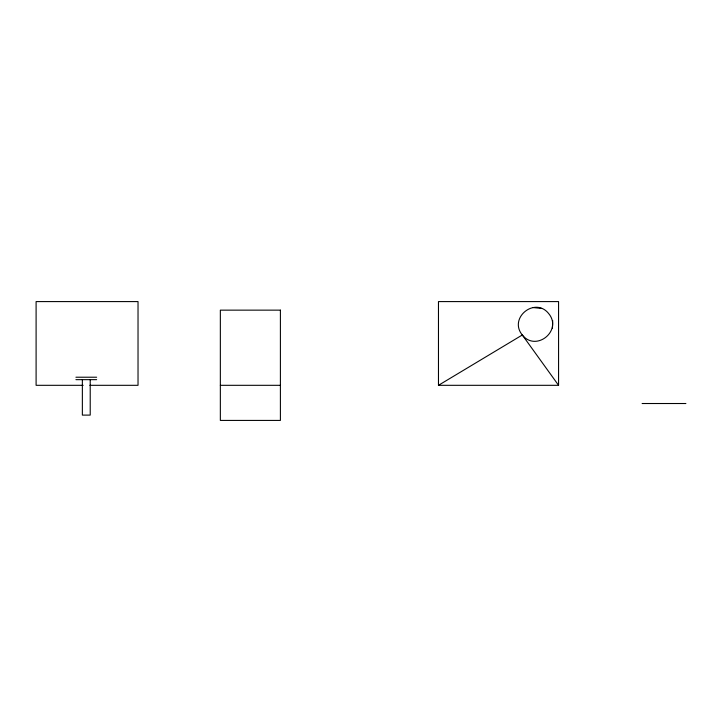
<?xml version="1.0" encoding="UTF-8"?>
<svg xmlns="http://www.w3.org/2000/svg" width="722" height="722" viewBox="0 0 722 722"><rect width="100%" height="100%" fill="white"/><g stroke="black" fill="none" stroke-linecap="round" stroke-linejoin="round"><path stroke-width="1.08" d="M552.673 320.514L552.447 328.311M438.471 385.313L522.304 334.99C536.013 352.264 562.754 330.613 548.702 313.61C535.002 296.327 508.243 317.996 522.304 334.99L558.566 385.313L438.471 385.313L438.471 301.588L558.566 301.588L558.566 385.313M75.918 377.218L96.64 377.218M75.918 379.655L96.64 379.655M83.147 385.313L36.1 385.313L36.1 301.588L138.028 301.588L138.028 385.313L89.862 385.313M220.345 385.313L280.398 385.313M642.111 403.517L685.9 403.517M532.845 307.527L541.59 308.447M90.214 379.655L90.214 415.105L82.362 415.105L82.362 379.655M280.398 310.144L220.345 310.144L220.345 420.421L280.398 420.421L280.398 310.144"/></g></svg>
